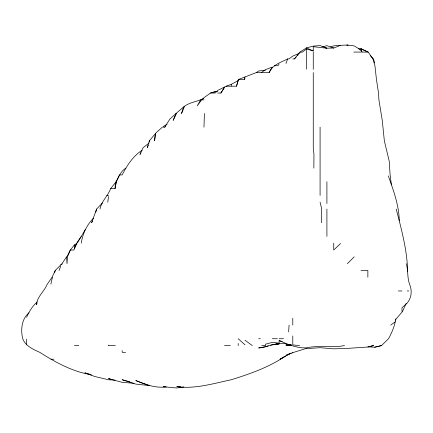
<?xml version="1.0" encoding="UTF-8"?>
<svg xmlns="http://www.w3.org/2000/svg" width="433" height="433" viewBox="0 0 433 433"><rect width="100%" height="100%" fill="white"/><g stroke="black" fill="none" stroke-linecap="round" stroke-linejoin="round"><path stroke-width="0.65" d="M203.965 127.156L204.414 113.506M313.855 168.107L313.952 154.457L313.259 147.631L313.259 72.555M99.969 209.058C101.457 201.183 108.001 195.873 110.664 188.582L115.081 188.582L115.33 182.748C118.615 177.763 120.342 171.387 125.873 168.107M288.643 331.911L289.087 325.086M265.483 70.2L258.658 71.001L256.358 72.555L238.751 79.38L238.182 80.614L231.357 84.289L231.179 86.205L226.188 86.205L217.707 90.394M407.659 271.724C407.226 250.409 401.521 229.587 396.227 209.058M107.774 202.233L108.504 196.474M115.081 188.582L116.228 181.757M395.794 318.867C394.712 325.908 391.973 332.544 388.498 338.736L381.511 345.599L374.686 347.223L367.861 346.849L373.603 345.561L367.861 347.039L347.385 348.392L333.735 348.836L320.084 347.704L306.434 348.592M50.867 284.135L52.415 277.309M81.204 243.184C82.752 233.804 86.719 224.862 93.544 218.14M231.357 86.205L236.499 86.205L238.182 80.11L238.751 79.38L244.391 79.38L245.008 76.971M95.812 212.159L96.608 209.058L102.48 202.947M54.585 272.752L55.267 270.484L62.022 263.659L66.558 256.834L67.478 256.834L67.012 263.659L66.558 256.834M236.499 86.205L238.182 80.614M149.358 140.806L147.252 147.631L148.357 145.212M96.608 209.058L91.628 222.708L92.505 221.046M285.959 63.494L287.685 58.904L288.941 58.904L292.784 56.084L299.609 53.199M184.366 106.68L181.524 113.506L183.581 106.956C189.373 102.215 196.918 101.782 203.483 98.594M59.018 270.484L60.728 266.154M183.581 108.131L183.581 106.956L175.993 113.506L173.178 120.331L176.469 113.506M67.553 256.58L70.352 250.009L74.379 244.937L77.096 243.184L81.204 236.58L76.673 243.184L73.913 250.009L70.352 250.009L67.553 255.714M406.111 303.473L402.544 311.435L395.161 320.149M26.602 317.373C29.152 311.625 32.378 305.931 37.346 301.92M55.267 270.484L52.014 277.309L47.078 284.53C44.079 291.663 37.303 296.513 36.34 304.61L37.124 303.533M76.489 244.299L74.379 248.201L74.379 244.937M200.614 99.855L197.231 105.89L201.654 99.855L204.057 97.614L210.882 92.786L217.707 91.033L211.504 92.846M81.372 236.358L85.236 229.533M256.358 72.555L269.137 72.555L272.303 67.088L265.483 69.637L261.391 72.555M140.958 152.741L139.956 154.457L143.15 147.631L148.93 143.199M220.917 93.03L224.532 87.195L220.917 93.03L217.707 93.03M163.106 127.156L164.724 127.156L169.931 118.999L175.993 113.506M269.137 72.555C272.319 64.853 280.947 62.347 287.685 58.904M279.133 63.965L277.986 65.729L274.349 65.729M244.391 79.38L245.008 78.47M292.784 58.904L294.478 58.904L299.609 52.312L302.413 52.079L306.434 48.967L313.259 50.953L313.259 46.694L326.91 48.193L333.735 48.02L340.56 45.324L347.385 45.021L354.21 45.898L361.035 50.104L361.939 52.079L368.207 52.079L372.873 58.904L374.924 65.729L376.439 79.38L378.523 93.03L378.913 99.855L382.252 120.331L384.342 140.806L389.24 161.282L390.106 174.932L391.421 184.859M110.664 188.582L115.33 182.748L115.33 186.661L116.363 181.757L119.465 174.932L122.155 174.932C127.021 165.514 132.985 156.064 142.116 150.262M405.569 304.61C411.469 299.566 412.568 291.041 409.553 284.135C407.052 277.537 408.411 270.333 406.197 263.659M149.455 140.671L156.281 132.595L162.38 127.156M294.478 58.904L296.188 57.004M297.471 55.576L298.326 54.628M347.385 263.659L354.21 256.834M28.989 312.788C21.526 318.937 20.578 329.876 22.716 338.736C25.596 346.151 33.13 349.35 39.858 352.386L40.253 352.597C53.053 360.857 66.503 368.218 81.204 372.537L91.552 374.967M340.56 243.546L333.735 250.009L333.735 243.184M405.44 304.61L401.986 307.782L401.986 311.435M164.724 127.156L165.671 126.317M216.164 92.229L215.136 93.03L210.508 93.03M390.696 325.086L395.161 321.903M285.439 356.072C269.066 367.2 250.144 373.885 231.357 379.714C213.42 383.519 195.278 389.17 176.756 386.707L180.653 386.631M299.934 52.079L306.434 47.901L313.259 46.125L320.084 45.557L326.91 48.193L325.67 48.063M291.133 353.084L280.081 359.211L283.821 356.992M163.106 126.588L167.089 124.222M60.728 264.834L62.303 263.951M289.986 353.474L285.959 355.379L293.617 352.386L306.434 348.381M347.385 45.021L346.822 45.254L348.083 45.254M226.188 86.205L231.357 84.289M268.281 345.767L265.483 346.784L258.658 347.98C267.87 346.968 276.443 342.443 285.959 343.634M330.633 46.905L333.735 45.86L340.56 45.324M270.571 345.069L272.303 344.581L279.133 344.002L272.303 344.641L278.511 343.575M322.563 46.824L326.91 45.682L333.735 48.02M374.686 347.223L381.57 345.561M344.527 345.561C331.965 348.164 319.024 345.036 306.434 347.834C296.789 348.419 287.826 344.175 279.133 340.592L279.133 343.104L272.303 342.379L265.483 344.203L265.483 345.561L261.694 345.561M183.901 386.902L176.756 387.979L163.106 386.729L165.065 386.669M166.375 386.896C155.728 388.325 145.434 384.656 135.805 380.575L149.455 385.581L135.805 384.098L122.155 379.741L129.954 381.83M287.821 345.285L285.959 345.382L291.539 345.263M289.06 345.225L291.539 345.096L285.959 344.63L291.539 345.128M358.551 48.853L361.035 48.772L368.207 52.079M353.766 52.079L361.035 52.079M201.654 99.855L204.057 99.855M106.843 195.407L108.504 195.407M361.035 270.484L367.861 270.484L367.861 277.25M398.365 290.96L401.986 290.96M407.231 290.96L408.812 290.96M258.658 338.736L260.341 338.736M272.303 338.736L277.385 338.736M279.133 338.736L283.604 338.736M115.33 345.561L109.046 345.561L108.504 345.101L108.504 345.561M224.532 345.561L230.296 345.561M125.602 352.386L122.507 352.386L122.155 352.007L122.155 350.6M292.286 352.386L292.784 352.386M51.002 359.211L53.903 359.211M74.379 345.48L78.801 345.561M115.005 380.125L108.504 379.752L94.854 376.521L84.879 372.862L90.486 374.469M133.851 383.248L122.155 382.328L108.504 378.669L110.453 378.935M299.609 345.561L292.784 344.939L292.784 335.954M359.791 49.903L361.035 50.104L361.035 48.772L367.292 51.803M279.133 340.592L282.235 341.556M252.293 345.561L245.008 340.246M313.259 50.953L306.434 47.901L306.434 69.21M238.182 338.736L245.008 344.836M370.22 55.565L373.517 58.904L374.686 62.958M388.336 175.928C393.467 190.466 398.999 205.193 399.291 220.846M361.035 48.772L361.939 52.079M320.084 202.233L321.714 209.058L321.281 215.883L321.611 222.708M326.91 181.757L326.91 203.586M326.91 209.058L326.91 236.358M320.084 127.156L320.084 195.407M313.259 52.079L313.259 69.356M292.784 318.26L292.784 325.086M238.182 343.477L238.182 345.561M149.455 140.806L149.455 142.132M26.602 339.126L26.602 344.798M155.377 133.981L154.554 140.806L155.409 133.981"/></g></svg>
